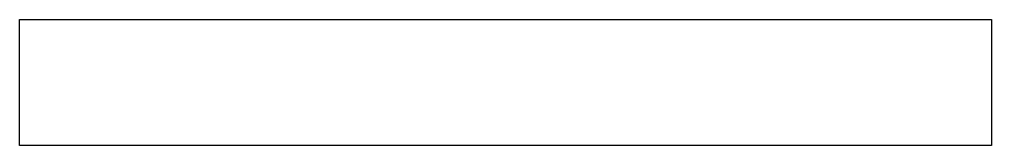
# Model space of a CAD drawing. Header units: millimetres. Extents: x 0 to 1540, y 0 to 200.
import ezdxf

# ---------------------------------------------------------------- set-up
doc = ezdxf.new("R2010")
doc.units = ezdxf.units.MM
doc.set_wipeout_variables(frame=1)
doc.layers.add('TUĞLA DUVAR', color=251, linetype='Continuous')

# ---------------------------------------------------------------- blocks, each defined once
blk = doc.blocks.new('*U2')
blk.add_wipeout([(-770, 0), (770, 0), (770, -200), (-770, -200)])
at = {"layer": 'TUĞLA DUVAR'}
blk.add_lwpolyline([(-770, 0), (770, 0), (770, -200), (-770, -200)], close=True, dxfattribs=at)

msp = doc.modelspace()

# ---------------------------------------------------------------- block references
msp.add_blockref('*U2', (770, 200))

doc.saveas('drawing.dxf')
